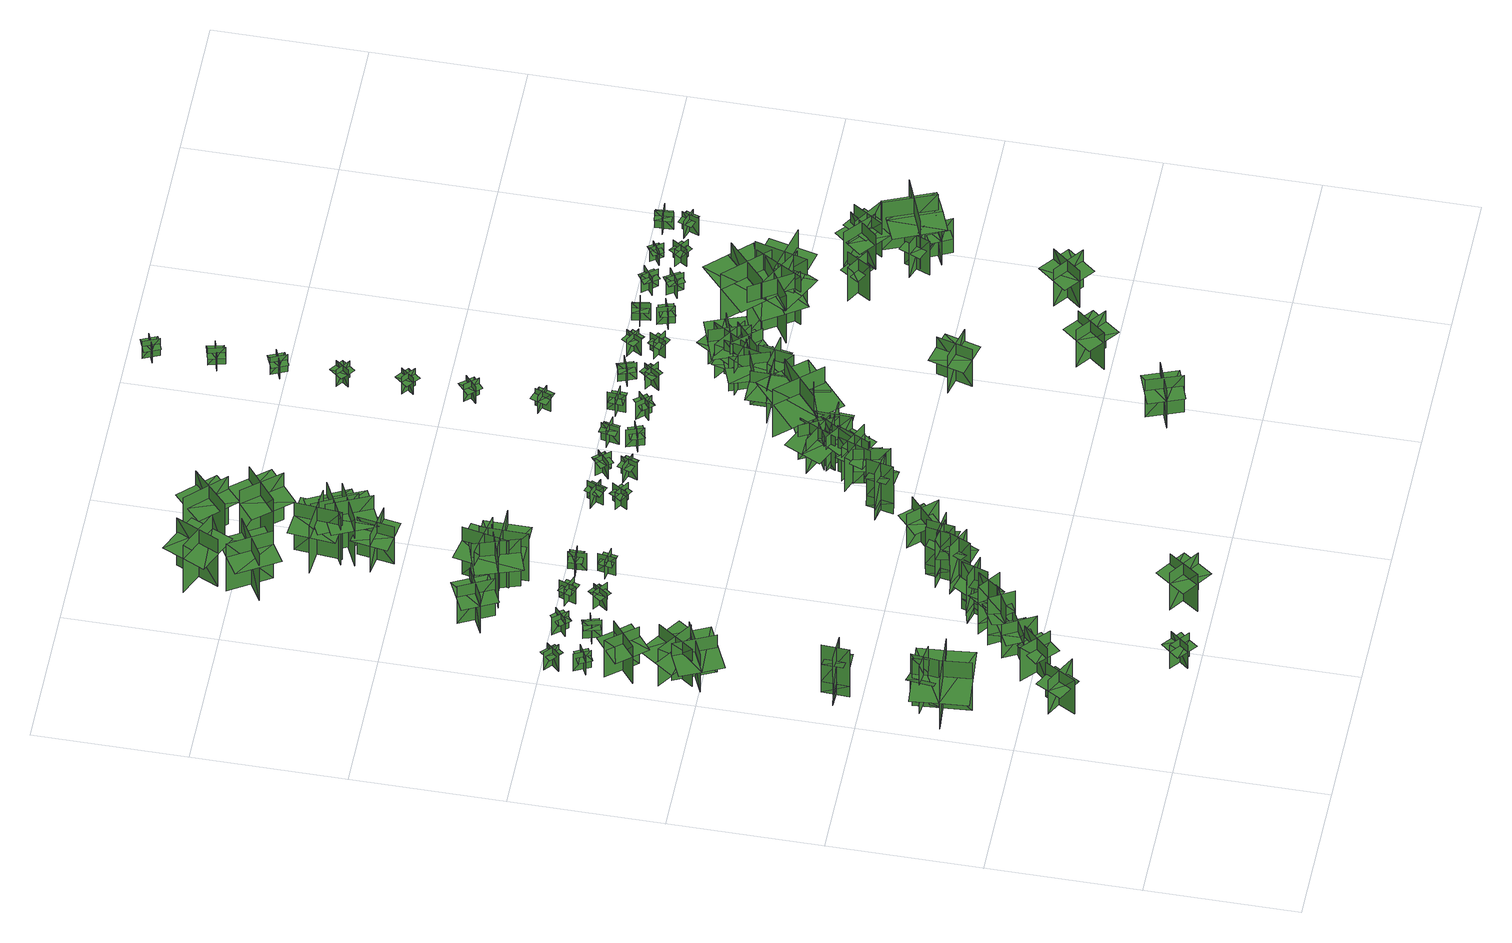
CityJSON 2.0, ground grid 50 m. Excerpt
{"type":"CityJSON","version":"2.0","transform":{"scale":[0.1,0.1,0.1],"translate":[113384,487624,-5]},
"CityObjects":{
"tree1":{"type":"SolitaryVegetationObject","geometry":[{"type":"MultiSurface","lod":"1","boundaries":[[[0,1,2]],[[0,2,3]],[[4,5,6]],[[4,6,7]],[[8,9,10]],[[8,10,11]],[[8,11,12]],[[8,12,13]]]}]},
"tree2":{"type":"SolitaryVegetationObject","geometry":[{"type":"MultiSurface","lod":"1","boundaries":[[[14,15,16]],[[14,16,17]],[[18,19,20]],[[18,20,21]],[[22,23,24]],[[22,24,25]],[[22,25,26]],[[22,26,27]]]}]},
"tree3":{"type":"SolitaryVegetationObject","geometry":[{"type":"MultiSurface","lod":"1","boundaries":[[[28,29,30]],[[28,30,31]],[[32,33,34]],[[32,34,35]],[[36,37,33]],[[36,33,32]],[[38,39,29]],[[38,29,28]],[[40,41,42]],[[40,42,43]],[[44,45,46]],[[44,46,47]]]}]},
"tree4":{"type":"SolitaryVegetationObject","geometry":[{"type":"MultiSurface","lod":"1","boundaries":[[[48,49,50]],[[48,50,51]],[[52,53,54]],[[52,54,55]],[[56,57,53]],[[56,53,52]],[[58,59,49]],[[58,49,48]],[[60,61,62]],[[60,62,63]],[[64,65,66]],[[64,66,67]]]}]},
"tree5":{"type":"SolitaryVegetationObject","geometry":[{"type":"MultiSurface","lod":"1","boundaries":[[[68,69,70]],[[68,70,71]],[[72,73,74]],[[72,74,75]],[[76,77,78]],[[76,78,79]],[[76,79,80]],[[76,80,81]]]}]},
"tree6":{"type":"SolitaryVegetationObject","geometry":[{"type":"MultiSurface","lod":"1","boundaries":[[[82,83,84]],[[82,84,85]],[[86,87,88]],[[86,88,89]],[[90,91,92]],[[90,92,93]],[[90,93,94]],[[90,94,95]]]}]},
"tree7":{"type":"SolitaryVegetationObject","geometry":[{"type":"MultiSurface","lod":"1","boundaries":[[[96,97,98]],[[96,98,99]],[[100,101,102]],[[100,102,103]],[[104,105,106]],[[104,106,107]],[[104,107,108]],[[104,108,109]]]}]},
"tree8":{"type":"SolitaryVegetationObject","geometry":[{"type":"MultiSurface","lod":"1","boundaries":[[[110,111,112]],[[110,112,113]],[[114,115,116]],[[114,116,117]],[[118,119,120]],[[118,120,121]],[[118,121,122]],[[118,122,123]]]}]},
"tree9":{"type":"SolitaryVegetationObject","geometry":[{"type":"MultiSurface","lod":"1","boundaries":[[[124,125,126]],[[124,126,127]],[[128,129,130]],[[128,130,131]],[[132,133,134]],[[132,134,135]],[[132,135,136]],[[132,136,137]]]}]},
"tree10":{"type":"SolitaryVegetationObject","geometry":[{"type":"MultiSurface","lod":"1","boundaries":[[[138,139,140]],[[138,140,141]],[[142,143,144]],[[142,144,145]],[[146,147,143]],[[146,143,142]],[[148,149,139]],[[148,139,138]],[[150,151,152]],[[150,152,153]],[[154,155,156]],[[154,156,157]]]}]},
"tree11":{"type":"SolitaryVegetationObject","geometry":[{"type":"MultiSurface","lod":"1","boundaries":[[[158,159,160]],[[158,160,161]],[[162,163,164]],[[162,164,165]],[[166,167,168]],[[166,168,169]],[[166,169,170]],[[166,170,171]]]}]},
"tree12":{"type":"SolitaryVegetationObject","geometry":[{"type":"MultiSurface","lod":"1","boundaries":[[[172,173,174]],[[172,174,175]],[[176,177,178]],[[176,178,179]],[[180,181,182]],[[180,182,183]],[[180,184,185]],[[180,185,181]]]}]},
"tree13":{"type":"SolitaryVegetationObject","geometry":[{"type":"MultiSurface","lod":"1","boundaries":[[[186,187,188]],[[186,188,189]],[[190,191,192]],[[190,192,193]],[[194,195,196]],[[194,196,197]],[[194,198,199]],[[194,199,195]]]}]},
"tree14":{"type":"SolitaryVegetationObject","geometry":[{"type":"MultiSurface","lod":"1","boundaries":[[[200,201,202]],[[200,202,203]],[[204,205,206]],[[204,206,207]],[[208,209,205]],[[208,205,204]],[[210,211,201]],[[210,201,200]],[[212,213,214]],[[212,214,215]],[[216,217,218]],[[216,218,219]]]}]},
"tree15":{"type":"SolitaryVegetationObject","geometry":[{"type":"MultiSurface","lod":"1","boundaries":[[[220,221,222]],[[220,222,223]],[[224,225,226]],[[224,226,227]],[[228,229,230]],[[228,230,231]],[[228,231,232]],[[228,232,233]]]}]},
"tree16":{"type":"SolitaryVegetationObject","geometry":[{"type":"MultiSurface","lod":"1","boundaries":[[[234,235,236]],[[234,236,237]],[[238,239,240]],[[238,240,241]],[[242,243,239]],[[242,239,238]],[[244,245,235]],[[244,235,234]],[[246,247,248]],[[246,248,249]],[[250,251,252]],[[250,252,253]]]}]},
"tree17":{"type":"SolitaryVegetationObject","geometry":[{"type":"MultiSurface","lod":"1","boundaries":[[[254,255,256]],[[254,256,257]],[[258,259,260]],[[258,260,261]],[[262,263,264]],[[262,264,265]],[[262,266,267]],[[262,267,263]]]}]},
"tree18":{"type":"SolitaryVegetationObject","geometry":[{"type":"MultiSurface","lod":"1","boundaries":[[[268,269,270]],[[268,270,271]],[[272,273,274]],[[272,274,275]],[[276,277,278]],[[276,278,279]],[[276,280,281]],[[276,281,277]]]}]},
"tree19":{"type":"SolitaryVegetationObject","geometry":[{"type":"MultiSurface","lod":"1","boundaries":[[[282,283,284]],[[282,284,285]],[[286,287,288]],[[286,288,289]],[[290,291,287]],[[290,287,286]],[[292,293,283]],[[292,283,282]],[[294,295,296]],[[294,296,297]],[[298,299,300]],[[298,300,301]]]}]},
"tree20":{"type":"SolitaryVegetationObject","geometry":[{"type":"MultiSurface","lod":"1","boundaries":[[[302,303,304]],[[302,304,305]],[[306,307,308]],[[306,308,309]],[[310,311,312]],[[310,312,313]],[[310,313,314]],[[310,314,315]]]}]},
"tree21":{"type":"SolitaryVegetationObject","geometry":[{"type":"MultiSurface","lod":"1","boundaries":[[[316,317,318]],[[316,318,319]],[[320,321,322]],[[320,322,323]],[[324,325,326]],[[324,326,327]],[[324,328,329]],[[324,329,325]]]}]},
"tree22":{"type":"SolitaryVegetationObject","geometry":[{"type":"MultiSurface","lod":"1","boundaries":[[[330,331,332]],[[330,332,333]],[[334,335,336]],[[334,336,337]],[[338,339,335]],[[338,335,334]],[[340,341,331]],[[340,331,330]],[[342,343,344]],[[342,344,345]],[[346,347,348]],[[346,348,349]]]}]},
"tree23":{"type":"SolitaryVegetationObject","geometry":[{"type":"MultiSurface","lod":"1","boundaries":[[[350,351,352]],[[350,352,353]],[[354,355,356]],[[354,356,357]],[[358,359,360]],[[358,360,361]],[[358,362,363]],[[358,363,359]]]}]},
"tree24":{"type":"SolitaryVegetationObject","geometry":[{"type":"MultiSurface","lod":"1","boundaries":[[[364,365,366]],[[364,366,367]],[[368,369,370]],[[368,370,371]],[[372,373,369]],[[372,369,368]],[[374,375,365]],[[374,365,364]],[[376,377,378]],[[376,378,379]],[[380,381,382]],[[380,382,383]]]}]},
"tree25":{"type":"SolitaryVegetationObject","geometry":[{"type":"MultiSurface","lod":"1","boundaries":[[[384,385,386]],[[384,386,387]],[[388,389,390]],[[388,390,391]],[[392,393,394]],[[392,394,395]],[[392,395,396]],[[392,396,397]]]}]},
"tree26":{"type":"SolitaryVegetationObject","geometry":[{"type":"MultiSurface","lod":"1","boundaries":[[[398,399,400]],[[398,400,401]],[[402,403,404]],[[402,404,405]],[[406,407,408]],[[406,408,409]],[[406,410,411]],[[406,411,407]]]}]},
"tree27":{"type":"SolitaryVegetationObject","geometry":[{"type":"MultiSurface","lod":"1","boundaries":[[[412,413,414]],[[412,414,415]],[[416,417,418]],[[416,418,419]],[[420,421,422]],[[420,422,423]],[[420,423,424]],[[420,424,425]]]}]},
"tree28":{"type":"SolitaryVegetationObject","geometry":[{"type":"MultiSurface","lod":"1","boundaries":[[[426,427,428]],[[426,428,429]],[[430,431,432]],[[430,432,433]],[[434,435,436]],[[434,436,437]],[[434,438,439]],[[434,439,435]]]}]},
"tree29":{"type":"SolitaryVegetationObject","geometry":[{"type":"MultiSurface","lod":"1","boundaries":[[[440,441,442]],[[440,442,443]],[[444,445,446]],[[444,446,447]],[[448,449,450]],[[448,450,451]],[[448,451,452]],[[448,452,453]]]}]},
"tree30":{"type":"SolitaryVegetationObject","geometry":[{"type":"MultiSurface","lod":"1","boundaries":[[[454,455,456]],[[454,456,457]],[[458,459,460]],[[458,460,461]],[[462,463,464]],[[462,464,465]],[[462,465,466]],[[462,466,467]]]}]},
"tree31":{"type":"SolitaryVegetationObject","geometry":[{"type":"MultiSurface","lod":"1","boundaries":[[[468,469,470]],[[468,470,471]],[[472,473,474]],[[472,474,475]],[[476,477,478]],[[476,478,479]],[[476,479,480]],[[476,480,481]]]}]},
"tree32":{"type":"SolitaryVegetationObject","geometry":[{"type":"MultiSurface","lod":"1","boundaries":[[[482,483,484]],[[482,484,485]],[[486,487,488]],[[486,488,489]],[[490,491,492]],[[490,492,493]],[[490,493,494]],[[490,494,495]]]}]},
"tree33":{"type":"SolitaryVegetationObject","geometry":[{"type":"MultiSurface","lod":"1","boundaries":[[[496,497,498]],[[496,498,499]],[[500,501,502]],[[500,502,503]],[[504,505,506]],[[504,506,507]],[[504,507,508]],[[504,508,509]]]}]},
"tree34":{"type":"SolitaryVegetationObject","geometry":[{"type":"MultiSurface","lod":"1","boundaries":[[[510,511,512]],[[510,512,513]],[[514,515,516]],[[514,516,517]],[[518,519,520]],[[518,520,521]],[[518,521,522]],[[518,522,523]]]}]},
"tree35":{"type":"SolitaryVegetationObject","geometry":[{"type":"MultiSurface","lod":"1","boundaries":[[[524,525,526]],[[524,526,527]],[[528,529,530]],[[528,530,531]],[[532,533,529]],[[532,529,528]],[[534,535,525]],[[534,525,524]],[[536,537,538]],[[536,538,539]],[[540,541,542]],[[540,542,543]]]}]},
"tree36":{"type":"SolitaryVegetationObject","geometry":[{"type":"MultiSurface","lod":"1","boundaries":[[[544,545,546]],[[544,546,547]],[[548,549,550]],[[548,550,551]],[[552,553,554]],[[552,554,555]],[[552,555,556]],[[552,556,557]]]}]},
"tree37":{"type":"SolitaryVegetationObject","geometry":[{"type":"MultiSurface","lod":"1","boundaries":[[[558,559,560]],[[558,560,561]],[[562,563,564]],[[562,564,565]],[[566,567,568]],[[566,568,569]],[[566,569,570]],[[566,570,571]]]}]},
"tree38":{"type":"SolitaryVegetationObject","geometry":[{"type":"MultiSurface","lod":"1","boundaries":[[[572,573,574]],[[572,574,575]],[[576,577,578]],[[576,578,579]],[[580,581,582]],[[580,582,583]],[[580,584,585]],[[580,585,581]]]}]},
"tree39":{"type":"SolitaryVegetationObject","geometry":[{"type":"MultiSurface","lod":"1","boundaries":[[[586,587,588]],[[586,588,589]],[[590,591,592]],[[590,592,593]],[[594,595,596]],[[594,596,597]],[[594,597,598]],[[594,598,599]]]}]},
"tree40":{"type":"SolitaryVegetationObject","geometry":[{"type":"MultiSurface","lod":"1","boundaries":[[[600,601,602]],[[600,602,603]],[[604,605,606]],[[604,606,607]],[[608,609,610]],[[608,610,611]],[[608,612,613]],[[608,613,609]]]}]},
"tree41":{"type":"SolitaryVegetationObject","geometry":[{"type":"MultiSurface","lod":"1","boundaries":[[[614,615,616]],[[614,616,617]],[[618,619,620]],[[618,620,621]],[[622,623,624]],[[622,624,625]],[[622,626,627]],[[622,627,623]]]}]},
"tree42":{"type":"SolitaryVegetationObject","geometry":[{"type":"MultiSurface","lod":"1","boundaries":[[[628,629,630]],[[628,630,631]],[[632,633,634]],[[632,634,635]],[[636,637,638]],[[636,638,639]],[[636,639,640]],[[636,640,641]]]}]},
"tree43":{"type":"SolitaryVegetationObject","geometry":[{"type":"MultiSurface","lod":"1","boundaries":[[[642,643,644]],[[642,644,645]],[[646,647,648]],[[646,648,649]],[[650,651,652]],[[650,652,653]],[[650,653,654]],[[650,654,655]]]}]},
"tree44":{"type":"SolitaryVegetationObject","geometry":[{"type":"MultiSurface","lod":"1","boundaries":[[[656,657,658]],[[656,658,659]],[[660,661,662]],[[660,662,663]],[[664,665,666]],[[664,666,667]],[[664,667,668]],[[664,668,669]]]}]},
"tree45":{"type":"SolitaryVegetationObject","geometry":[{"type":"MultiSurface","lod":"1","boundaries":[[[670,671,672]],[[670,672,673]],[[674,675,676]],[[674,676,677]],[[678,679,680]],[[678,680,681]],[[678,681,682]],[[678,682,683]]]}]},
"tree46":{"type":"SolitaryVegetationObject","geometry":[{"type":"MultiSurface","lod":"1","boundaries":[[[684,685,686]],[[684,686,687]],[[688,689,690]],[[688,690,691]],[[692,693,694]],[[692,694,695]],[[692,696,697]],[[692,697,693]]]}]},
"tree47":{"type":"SolitaryVegetationObject","geometry":[{"type":"MultiSurface","lod":"1","boundaries":[[[698,699,700]],[[698,700,701]],[[702,703,704]],[[702,704,705]],[[706,707,708]],[[706,708,709]],[[706,709,710]],[[706,710,711]]]}]},
"tree48":{"type":"SolitaryVegetationObject","geometry":[{"type":"MultiSurface","lod":"1","boundaries":[[[712,713,714]],[[712,714,715]],[[716,717,718]],[[716,718,719]],[[720,721,722]],[[720,722,723]],[[720,724,725]],[[720,725,721]]]}]},
"tree49":{"type":"SolitaryVegetationObject","geometry":[{"type":"MultiSurface","lod":"1","boundaries":[[[726,727,728]],[[726,728,729]],[[730,731,732]],[[730,732,733]],[[734,735,736]],[[734,736,737]],[[734,737,738]],[[734,738,739]]]}]},
"tree50":{"type":"SolitaryVegetationObject","geometry":[{"type":"MultiSurface","lod":"1","boundaries":[[[740,741,742]],[[740,742,743]],[[744,745,746]],[[744,746,747]],[[748,749,750]],[[748,750,751]],[[748,751,752]],[[748,752,753]]]}]},
"tree51":{"type":"SolitaryVegetationObject","geometry":[{"type":"MultiSurface","lod":"1","boundaries":[[[754,755,756]],[[754,756,757]],[[758,759,760]],[[758,760,761]],[[762,763,764]],[[762,764,765]],[[762,765,766]],[[762,766,767]]]}]},
"tree52":{"type":"SolitaryVegetationObject","geometry":[{"type":"MultiSurface","lod":"1","boundaries":[[[768,769,770]],[[768,770,771]],[[772,773,774]],[[772,774,775]],[[776,777,778]],[[776,778,779]],[[776,780,781]],[[776,781,777]]]}]},
"tree53":{"type":"SolitaryVegetationObject","geometry":[{"type":"MultiSurface","lod":"1","boundaries":[[[782,783,784]],[[782,784,785]],[[786,787,788]],[[786,788,789]],[[790,791,792]],[[790,792,793]],[[790,794,795]],[[790,795,791]]]}]},
"tree54":{"type":"SolitaryVegetationObject","geometry":[{"type":"MultiSurface","lod":"1","boundaries":[[[796,797,798]],[[796,798,799]],[[800,801,802]],[[800,802,803]],[[804,805,806]],[[804,806,807]],[[804,807,808]],[[804,808,809]]]}]},
"tree55":{"type":"SolitaryVegetationObject","geometry":[{"type":"MultiSurface","lod":"1","boundaries":[[[810,811,812]],[[810,812,813]],[[814,815,816]],[[814,816,817]],[[818,819,820]],[[818,820,821]],[[818,821,822]],[[818,822,823]]]}]},
"tree56":{"type":"SolitaryVegetationObject","geometry":[{"type":"MultiSurface","lod":"1","boundaries":[[[824,825,826]],[[824,826,827]],[[828,829,830]],[[828,830,831]],[[832,833,834]],[[832,834,835]],[[832,836,837]],[[832,837,833]]]}]},
"tree57":{"type":"SolitaryVegetationObject","geometry":[{"type":"MultiSurface","lod":"1","boundaries":[[[838,839,840]],[[838,840,841]],[[842,843,844]],[[842,844,845]],[[846,847,848]],[[846,848,849]],[[846,849,850]],[[846,850,851]]]}]},
"tree58":{"type":"SolitaryVegetationObject","geometry":[{"type":"MultiSurface","lod":"1","boundaries":[[[852,853,854]],[[852,854,855]],[[856,857,858]],[[856,858,859]],[[860,861,862]],[[860,862,863]],[[860,864,865]],[[860,865,861]]]}]},
"tree59":{"type":"SolitaryVegetationObject","geometry":[{"type":"MultiSurface","lod":"1","boundaries":[[[866,867,868]],[[866,868,869]],[[870,871,872]],[[870,872,873]],[[874,875,876]],[[874,876,877]],[[874,877,878]],[[874,878,879]]]}]},
"tree60":{"type":"SolitaryVegetationObject","geometry":[{"type":"MultiSurface","lod":"1","boundaries":[[[880,881,882]],[[880,882,883]],[[884,885,886]],[[884,886,887]],[[888,889,890]],[[888,890,891]],[[888,891,892]],[[888,892,893]]]}]},
"tree61":{"type":"SolitaryVegetationObject","geometry":[{"type":"MultiSurface","lod":"1","boundaries":[[[894,895,896]],[[894,896,897]],[[898,899,900]],[[898,900,901]],[[902,903,904]],[[902,904,905]],[[902,905,906]],[[902,906,907]]]}]},
"tree62":{"type":"SolitaryVegetationObject","geometry":[{"type":"MultiSurface","lod":"1","boundaries":[[[908,909,910]],[[908,910,911]],[[912,913,914]],[[912,914,915]],[[916,917,918]],[[916,918,919]],[[916,919,920]],[[916,920,921]]]}]},
"tree63":{"type":"SolitaryVegetationObject","geometry":[{"type":"MultiSurface","lod":"1","boundaries":[[[922,923,924]],[[922,924,925]],[[926,927,928]],[[926,928,929]],[[930,931,932]],[[930,932,933]],[[930,933,934]],[[930,934,935]]]}]},
"tree64":{"type":"SolitaryVegetationObject","geometry":[{"type":"MultiSurface","lod":"1","boundaries":[[[936,937,938]],[[936,938,939]],[[940,941,942]],[[940,942,943]],[[944,945,946]],[[944,946,947]],[[944,947,948]],[[944,948,949]]]}]},
"tree65":{"type":"SolitaryVegetationObject","geometry":[{"type":"MultiSurface","lod":"1","boundaries":[[[950,951,952]],[[950,952,953]],[[954,955,956]],[[954,956,957]],[[958,959,960]],[[958,960,961]],[[958,962,963]],[[958,963,959]]]}]},
"tree66":{"type":"SolitaryVegetationObject","geometry":[{"type":"MultiSurface","lod":"1","boundaries":[[[964,965,966]],[[964,966,967]],[[968,969,970]],[[968,970,971]],[[972,973,974]],[[972,974,975]],[[972,975,976]],[[972,976,977]]]}]},
"tree67":{"type":"SolitaryVegetationObject","geometry":[{"type":"MultiSurface","lod":"1","boundaries":[[[978,979,980]],[[978,980,981]],[[982,983,984]],[[982,984,985]],[[986,987,988]],[[986,988,989]],[[986,990,991]],[[986,991,987]]]}]},
"tree68":{"type":"SolitaryVegetationObject","geometry":[{"type":"MultiSurface","lod":"1","boundaries":[[[992,993,994]],[[992,994,995]],[[996,997,998]],[[996,998,999]],[[1000,1001,1002]],[[1000,1002,1003]],[[1000,1003,1004]],[[1000,1004,1005]]]}]},
"tree69":{"type":"SolitaryVegetationObject","geometry":[{"type":"MultiSurface","lod":"1","boundaries":[[[1006,1007,1008]],[[1006,1008,1009]],[[1010,1011,1012]],[[1010,1012,1013]],[[1014,1015,1016]],[[1014,1016,1017]],[[1014,1017,1018]],[[1014,1018,1019]]]}]},
"tree70":{"type":"SolitaryVegetationObject","geometry":[{"type":"MultiSurface","lod":"1","boundaries":[[[1020,1021,1022]],[[1020,1022,1023]],[[1024,1025,1026]],[[1024,1026,1027]],[[1028,1029,1030]],[[1028,1030,1031]],[[1028,1031,1032]],[[1028,1032,1033]]]}]},
"tree71":{"type":"SolitaryVegetationObject","geometry":[{"type":"MultiSurface","lod":"1","boundaries":[[[1034,1035,1036]],[[1034,1036,1037]],[[1038,1039,1040]],[[1038,1040,1041]],[[1042,1043,1044]],[[1042,1044,1045]],[[1042,1045,1046]],[[1042,1046,1047]]]}]},
"tree72":{"type":"SolitaryVegetationObject","geometry":[{"type":"MultiSurface","lod":"1","boundaries":[[[1048,1049,1050]],[[1048,1050,1051]],[[1052,1053,1054]],[[1052,1054,1055]],[[1056,1057,1058]],[[1056,1058,1059]],[[1056,1059,1060]],[[1056,1060,1061]]]}]},
"tree73":{"type":"SolitaryVegetationObject","geometry":[{"type":"MultiSurface","lod":"1","boundaries":[[[1062,1063,1064]],[[1062,1064,1065]],[[1066,1067,1068]],[[1066,1068,1069]],[[1070,1071,1072]],[[1070,1072,1073]],[[1070,1074,1075]],[[1070,1075,1071]]]}]},
"tree74":{"type":"SolitaryVegetationObject","geometry":[{"type":"MultiSurface","lod":"1","boundaries":[[[1076,1077,1078]],[[1076,1078,1079]],[[1080,1081,1082]],[[1080,1082,1083]],[[1084,1085,1086]],[[1084,1086,1087]],[[1084,1088,1089]],[[1084,1089,1085]]]}]},
"tree75":{"type":"SolitaryVegetationObject","geometry":[{"type":"MultiSurface","lod":"1","boundaries":[[[1090,1091,1092]],[[1090,1092,1093]],[[1094,1095,1096]],[[1094,1096,1097]],[[1098,1099,1100]],[[1098,1100,1101]],[[1098,1101,1102]],[[1098,1102,1103]]]}]},
"tree76":{"type":"SolitaryVegetationObject","geometry":[{"type":"MultiSurface","lod":"1","boundaries":[[[1104,1105,1106]],[[1104,1106,1107]],[[1108,1109,1110]],[[1108,1110,1111]],[[1112,1113,1114]],[[1112,1114,1115]],[[1112,1115,1116]],[[1112,1116,1117]]]}]},
"tree77":{"type":"SolitaryVegetationObject","geometry":[{"type":"MultiSurface","lod":"1","boundaries":[[[1118,1119,1120]],[[1118,1120,1121]],[[1122,1123,1124]],[[1122,1124,1125]],[[1126,1127,1128]],[[1126,1128,1129]],[[1126,1129,1130]],[[1126,1130,1131]]]}]},
"tree78":{"type":"SolitaryVegetationObject","geometry":[{"type":"MultiSurface","lod":"1","boundaries":[[[1132,1133,1134]],[[1132,1134,1135]],[[1136,1137,1138]],[[1136,1138,1139]],[[1140,1141,1142]],[[1140,1142,1143]],[[1140,1143,1144]],[[1140,1144,1145]]]}]},
"tree79":{"type":"SolitaryVegetationObject","geometry":[{"type":"MultiSurface","lod":"1","boundaries":[[[1146,1147,1148]],[[1146,1148,1149]],[[1150,1151,1152]],[[1150,1152,1153]],[[1154,1155,1156]],[[1154,1156,1157]],[[1154,1158,1159]],[[1154,1159,1155]]]}]},
"tree80":{"type":"SolitaryVegetationObject","geometry":[{"type":"MultiSurface","lod":"1","boundaries":[[[1160,1161,1162]],[[1160,1162,1163]],[[1164,1165,1166]],[[1164,1166,1167]],[[1168,1169,1170]],[[1168,1170,1171]],[[1168,1171,1172]],[[1168,1172,1173]]]}]},
"tree81":{"type":"SolitaryVegetationObject","geometry":[{"type":"MultiSurface","lod":"1","boundaries":[[[1174,1175,1176]],[[1174,1176,1177]],[[1178,1179,1180]],[[1178,1180,1181]],[[1182,1183,1184]],[[1182,1184,1185]],[[1182,1186,1187]],[[1182,1187,1183]]]}]},
"tree82":{"type":"SolitaryVegetationObject","geometry":[{"type":"MultiSurface","lod":"1","boundaries":[[[1188,1189,1190]],[[1188,1190,1191]],[[1192,1193,1194]],[[1192,1194,1195]],[[1196,1197,1198]],[[1196,1198,1199]],[[1196,1199,1200]],[[1196,1200,1201]]]}]},
"tree83":{"type":"SolitaryVegetationObject","geometry":[{"type":"MultiSurface","lod":"1","boundaries":[[[1202,1203,1204]],[[1202,1204,1205]],[[1206,1207,1208]],[[1206,1208,1209]],[[1210,1211,1212]],[[1210,1212,1213]],[[1210,1213,1214]],[[1210,1214,1215]]]}]},
"tree84":{"type":"SolitaryVegetationObject","geometry":[{"type":"MultiSurface","lod":"1","boundaries":[[[1216,1217,1218]],[[1216,1218,1219]],[[1220,1221,1222]],[[1220,1222,1223]],[[1224,1225,1226]],[[1224,1226,1227]],[[1224,1227,1228]],[[1224,1228,1229]]]}]},
"tree85":{"type":"SolitaryVegetationObject","geometry":[{"type":"MultiSurface","lod":"1","boundaries":[[[1230,1231,1232]],[[1230,1232,1233]],[[1234,1235,1236]],[[1234,1236,1237]],[[1238,1239,1240]],[[1238,1240,1241]],[[1238,1241,1242]],[[1238,1242,1243]]]}]},
"tree86":{"type":"SolitaryVegetationObject","geometry":[{"type":"MultiSurface","lod":"1","boundaries":[[[1244,1245,1246]],[[1244,1246,1247]],[[1248,1249,1250]],[[1248,1250,1251]],[[1252,1253,1254]],[[1252,1254,1255]],[[1252,1256,1257]],[[1252,1257,1253]]]}]},
"tree87":{"type":"SolitaryVegetationObject","geometry":[{"type":"MultiSurface","lod":"1","boundaries":[[[1258,1259,1260]],[[1258,1260,1261]],[[1262,1263,1264]],[[1262,1264,1265]],[[1266,1267,1268]],[[1266,1268,1269]],[[1266,1270,1271]],[[1266,1271,1267]]]}]},
"tree88":{"type":"SolitaryVegetationObject","geometry":[{"type":"MultiSurface","lod":"1","boundaries":[[[1272,1273,1274]],[[1272,1274,1275]],[[1276,1277,1278]],[[1276,1278,1279]],[[1280,1281,1282]],[[1280,1282,1283]],[[1280,1283,1284]],[[1280,1284,1285]]]}]},
"tree89":{"type":"SolitaryVegetationObject","geometry":[{"type":"MultiSurface","lod":"1","boundaries":[[[1286,1287,1288]],[[1286,1288,1289]],[[1290,1291,1292]],[[1290,1292,1293]],[[1294,1295,1296]],[[1294,1296,1297]],[[1294,1297,1298]],[[1294,1298,1299]]]}]},
"tree90":{"type":"SolitaryVegetationObject","geometry":[{"type":"MultiSurface","lod":"1","boundaries":[[[1300,1301,1302]],[[1300,1302,1303]],[[1304,1305,1306]],[[1304,1306,1307]],[[1308,1309,1310]],[[1308,1310,1311]],[[1308,1311,1312]],[[1308,1312,1313]]]}]},
"tree91":{"type":"SolitaryVegetationObject","geometry":[{"type":"MultiSurface","lod":"1","boundaries":[[[1314,1315,1316]],[[1314,1316,1317]],[[1318,1319,1320]],[[1318,1320,1321]],[[1322,1323,1324]],[[1322,1324,1325]],[[1322,1325,1326]],[[1322,1326,1327]]]}]},
"tree92":{"type":"SolitaryVegetationObject","geometry":[{"type":"MultiSurface","lod":"1","boundaries":[[[1328,1329,1330]],[[1328,1330,1331]],[[1332,1333,1334]],[[1332,1334,1335]],[[1336,1337,1338]],[[1336,1338,1339]],[[1336,1340,1341]],[[1336,1341,1337]]]}]},
"tree93":{"type":"SolitaryVegetationObject","geometry":[{"type":"MultiSurface","lod":"1","boundaries":[[[1342,1343,1344]],[[1342,1344,1345]],[[1346,1347,1348]],[[1346,1348,1349]],[[1350,1351,1352]],[[1350,1352,1353]],[[1350,1353,1354]],[[1350,1354,1355]]]}]},
"tree94":{"type":"SolitaryVegetationObject","geometry":[{"type":"MultiSurface","lod":"1","boundaries":[[[1356,1357,1358]],[[1356,1358,1359]],[[1360,1361,1362]],[[1360,1362,1363]],[[1364,1365,1366]],[[1364,1366,1367]],[[1364,1368,1369]],[[1364,1369,1365]]]}]},
"tree95":{"type":"SolitaryVegetationObject","geometry":[{"type":"MultiSurface","lod":"1","boundaries":[[[1370,1371,1372]],[[1370,1372,1373]],[[1374,1375,1376]],[[1374,1376,1377]],[[1378,1379,1380]],[[1378,1380,1381]],[[1378,1382,1383]],[[1378,1383,1379]]]}]},
"tree96":{"type":"SolitaryVegetationObject","geometry":[{"type":"MultiSurface","lod":"1","boundaries":[[[1384,1385,1386]],[[1384,1386,1387]],[[1388,1389,1390]],[[1388,1390,1391]],[[1392,1393,1394]],[[1392,1394,1395]],[[1392,1396,1397]],[[1392,1397,1393]]]}]}
},
"vertices":[
[238,444,7],[182,342,7],[182,342,162],[238,444,162],[167,423,7],[167,423,162],[268,367,162],[268,367,7],[167,423,113],[143,380,113],[225,336,113],[248,378,113],[271,420,113],[190,465,113],
[144,658,1],[144,658,218],[129,844,218],[129,844,1],[49,742,1],[49,742,218],[229,756,218],[229,756,1],[22,739,147],[29,646,147],[253,664,147],[245,758,147],[238,851,147],[14,833,147],
[127,762,56],[138,851,56],[140,851,226],[129,761,226],[182,803,56],[92,814,56],[92,814,226],[181,803,226],[181,803,11],[92,814,11],[129,761,11],[140,851,11],[128,761,139],[139,851,139],[93,857,155],[82,767,155],[138,839,166],[130,771,166],[164,767,175],[172,835,175],
[132,1131,49],[129,1040,49],[127,1040,219],[130,1131,219],[82,1084,49],[172,1081,49],[172,1082,219],[82,1085,219],[82,1085,4],[172,1082,4],[130,1131,4],[127,1040,4],[131,1131,132],[128,1040,132],[174,1038,148],[177,1129,148],[128,1053,158],[130,1120,158],[96,1122,168],[94,1054,168],
[428,34,13],[477,94,13],[477,94,120],[428,34,120],[479,39,13],[419,88,13],[419,88,120],[479,39,120],[479,39,90],[504,69,90],[444,118,90],[419,88,90],[395,58,90],[455,9,90],
[297,451,7],[376,537,7],[376,537,162],[297,451,162],[371,455,7],[371,455,162],[286,534,162],[286,534,7],[371,455,113],[404,490,113],[336,553,113],[303,518,113],[270,482,113],[338,419,113],
[441,587,7],[339,532,7],[339,532,162],[441,587,162],[370,608,7],[370,608,162],[425,506,162],[425,506,7],[370,608,113],[327,585,113],[371,503,113],[414,526,113],[456,549,113],[412,631,113],
[152,1461,4],[152,1461,174],[91,1594,174],[91,1594,4],[60,1497,4],[60,1497,174],[189,1556,174],[189,1556,4],[40,1488,119],[71,1421,119],[231,1495,119],[200,1562,119],[169,1629,119],[9,1555,119],
[163,1647,3],[163,1647,174],[79,1527,174],[79,1527,3],[179,1549,3],[179,1549,174],[62,1630,174],[62,1630,3],[196,1537,118],[239,1597,118],[94,1698,118],[52,1638,118],[10,1578,118],[154,1476,118],
[395,601,53],[474,646,53],[475,645,223],[396,600,223],[461,582,53],[416,661,53],[416,661,223],[461,582,223],[461,582,8],[416,661,8],[396,600,8],[475,645,8],[396,600,136],[474,645,136],[452,685,152],[373,640,152],[464,639,163],[405,605,163],[422,575,172],[481,609,172],
[137,1705,10],[61,1800,10],[61,1800,179],[137,1705,179],[146,1786,10],[52,1709,10],[52,1709,179],[146,1786,179],[146,1786,132],[108,1833,132],[13,1756,132],[52,1709,132],[90,1662,132],[185,1739,132],
[110,1884,12],[57,1858,12],[57,1858,90],[110,1884,90],[66,1899,12],[92,1846,12],[92,1846,90],[66,1899,90],[106,1882,70],[57,1858,70],[68,1837,70],[116,1861,70],[95,1903,70],[47,1879,70],
[53,1989,14],[96,1949,14],[96,1949,93],[53,1989,93],[55,1942,14],[95,1986,14],[95,1986,93],[55,1942,93],[56,1985,72],[96,1949,72],[112,1966,72],[72,2003,72],[41,1968,72],[81,1932,72],
[461,634,53],[514,708,53],[515,707,223],[462,633,223],[529,645,53],[455,698,53],[455,697,223],[528,644,223],[528,644,8],[455,697,8],[462,633,8],[515,707,8],[462,634,136],[515,707,136],[477,734,153],[424,661,153],[507,697,163],[468,642,163],[496,622,172],[535,677,172],
[747,149,3],[677,49,3],[677,49,173],[747,149,173],[667,135,3],[766,65,3],[766,65,173],[667,135,173],[667,135,125],[632,86,125],[731,15,125],[766,65,125],[801,115,125],[702,185,125],
[492,742,53],[579,715,53],[578,714,223],[492,740,223],[524,681,53],[550,768,53],[550,768,223],[523,681,223],[523,681,8],[550,768,8],[492,740,8],[578,714,8],[492,741,136],[578,714,136],[592,759,153],[505,785,153],[566,718,163],[501,737,163],[491,704,172],[557,685,172],
[223,1838,12],[206,1895,12],[206,1895,91],[223,1838,91],[245,1879,12],[188,1863,12],[188,1863,91],[245,1879,91],[221,1843,71],[206,1895,71],[184,1888,71],[199,1837,71],[244,1850,71],[229,1902,71],
[247,1988,14],[202,1950,14],[202,1950,92],[247,1988,92],[200,1991,14],[239,1946,14],[239,1946,92],[200,1991,92],[243,1985,72],[202,1950,72],[217,1932,72],[258,1967,72],[228,2002,72],[187,1967,72],
[666,838,53],[629,755,53],[628,756,224],[665,838,224],[602,814,54],[685,777,54],[685,777,224],[603,815,224],[603,815,8],[685,777,8],[665,838,8],[628,756,8],[666,838,136],[628,756,136],[671,737,153],[708,819,153],[633,767,163],[661,829,163],[630,843,173],[602,781,173],
[199,2288,9],[253,2179,9],[253,2179,178],[199,2288,178],[172,2211,9],[281,2265,9],[281,2265,178],[172,2211,178],[172,2211,131],[199,2157,131],[308,2210,131],[281,2265,131],[254,2320,131],[145,2266,131],
[331,1843,15],[366,1891,15],[366,1891,93],[331,1843,93],[377,1850,15],[330,1886,15],[330,1886,93],[377,1850,93],[334,1847,73],[366,1891,73],[348,1905,73],[315,1861,73],[353,1833,73],[385,1877,73],
[711,848,53],[621,864,53],[622,865,223],[711,850,223],[672,905,53],[656,815,53],[657,815,223],[672,904,223],[672,904,8],[657,815,8],[711,850,8],[622,865,8],[711,849,136],[622,865,136],[614,819,152],[703,804,152],[634,863,163],[701,852,163],[707,885,172],[640,897,172],
[382,1955,15],[326,1976,15],[326,1976,93],[382,1955,93],[361,1998,15],[341,1942,15],[341,1942,93],[361,1998,93],[377,1957,73],[326,1976,73],[318,1954,73],[369,1935,73],[385,1979,73],[334,1998,73],
[744,852,53],[654,865,53],[654,866,223],[744,853,223],[703,907,53],[690,817,53],[691,817,223],[704,907,223],[704,907,8],[691,817,8],[744,853,8],[654,866,8],[744,853,136],[654,865,136],[648,820,153],[737,807,153],[666,864,163],[734,855,163],[738,889,172],[671,898,172],
[433,2224,9],[285,2176,9],[285,2176,224],[433,2224,224],[341,2271,9],[389,2124,9],[389,2124,224],[341,2271,224],[341,2271,164],[267,2247,164],[315,2100,164],[389,2124,164],[463,2148,164],[415,2295,164],
[519,1864,14],[461,1874,14],[461,1874,93],[519,1864,93],[492,1902,14],[482,1844,14],[482,1844,93],[492,1902,93],[514,1865,73],[461,1874,73],[457,1852,73],[510,1842,73],[518,1888,73],[465,1897,73],
[460,2226,9],[308,2256,9],[308,2256,225],[460,2226,225],[404,2312,9],[373,2160,9],[373,2160,225],[404,2312,225],[404,2312,164],[328,2327,164],[297,2175,164],[373,2160,164],[449,2145,164],[479,2297,164],
[448,1966,17],[507,1969,17],[507,1969,96],[448,1966,96],[483,1935,17],[480,1994,17],[480,1994,96],[483,1935,96],[453,1966,76],[507,1969,76],[506,1992,76],[452,1989,76],[454,1943,76],[508,1946,76],
[417,2260,8],[415,2105,8],[415,2105,224],[417,2260,224],[343,2188,8],[498,2186,8],[498,2186,224],[343,2188,224],[343,2188,163],[342,2111,163],[497,2109,163],[498,2186,163],[499,2264,163],[344,2266,163],
[841,979,7],[756,901,7],[756,901,162],[841,979,162],[767,982,7],[767,982,162],[845,896,162],[845,896,7],[767,982,113],[731,949,113],[794,881,113],[830,914,113],[865,947,113],[802,1015,113],
[183,2908,5],[316,2989,5],[316,2989,221],[183,2908,221],[283,2883,5],[203,3016,5],[203,3016,221],[283,2883,221],[283,2883,161],[350,2923,161],[270,3056,161],[203,3016,161],[137,2976,161],[217,2843,161],
[213,3045,8],[278,3186,8],[278,3186,224],[213,3045,224],[310,3080,8],[169,3145,8],[169,3145,224],[310,3080,224],[310,3080,163],[342,3151,163],[202,3215,163],[169,3145,163],[137,3074,163],[278,3010,163],
[358,2593,11],[478,2572,11],[478,2572,180],[358,2593,180],[405,2526,11],[425,2646,11],[425,2646,180],[405,2526,180],[405,2526,133],[465,2516,133],[485,2636,133],[425,2646,133],[365,2656,133],[345,2536,133],
[475,2762,8],[321,2777,8],[321,2777,224],[475,2762,224],[410,2842,8],[395,2688,8],[395,2688,224],[410,2842,224],[410,2842,164],[333,2849,164],[318,2695,164],[395,2688,164],[473,2680,164],[487,2835,164],
[921,1137,52],[903,1049,52],[901,1049,222],[919,1138,222],[863,1100,52],[952,1082,52],[952,1083,222],[864,1100,222],[864,1100,7],[952,1083,7],[919,1138,7],[901,1049,7],[920,1138,135],[902,1049,135],[947,1040,152],[965,1128,152],[904,1061,162],[917,1128,162],[883,1134,171],[870,1067,171],
[513,2709,11],[373,2644,11],[373,2644,226],[513,2709,226],[417,2745,11],[482,2605,11],[482,2605,226],[417,2745,226],[417,2745,166],[346,2713,166],[412,2572,166],[482,2605,166],[552,2638,166],[487,2778,166],
[509,2757,10],[370,2687,10],[370,2687,226],[509,2757,226],[411,2790,10],[481,2652,10],[481,2652,226],[411,2790,226],[411,2790,165],[342,2755,165],[412,2617,165],[481,2652,165],[550,2687,165],[480,2825,165],
[797,1864,18],[748,1896,18],[748,1896,96],[797,1864,96],[787,1910,18],[755,1860,18],[755,1860,96],[787,1910,96],[793,1867,76],[748,1896,76],[735,1877,76],[780,1847,76],[806,1886,76],[760,1916,76],
[1068,1156,5],[955,1130,5],[955,1130,160],[1068,1156,160],[1005,1195,5],[1005,1195,160],[1031,1082,160],[1031,1082,5],[1005,1195,111],[957,1185,111],[978,1094,111],[1025,1105,111],[1073,1116,111],[1052,1206,111],
[782,1990,18],[760,1935,18],[760,1935,96],[782,1990,96],[739,1972,18],[794,1950,18],[794,1950,96],[739,1972,96],[780,1986,76],[760,1935,76],[781,1927,76],[801,1977,76],[758,1994,76],[738,1944,76],
[364,3182,6],[478,3062,6],[478,3062,225],[364,3182,225],[362,3051,6],[482,3165,6],[482,3165,225],[362,3051,225],[374,3171,168],[478,3062,168],[526,3107,168],[421,3217,168],[327,3126,168],[431,3017,168],
[528,3005,10],[408,2907,10],[408,2907,225],[528,3005,225],[426,3016,10],[524,2896,10],[524,2896,225],[426,3016,225],[426,3016,165],[366,2967,165],[464,2847,165],[524,2896,165],[584,2945,165],[485,3065,165],
[1004,1142,8],[1045,1250,8],[1045,1250,164],[1004,1142,164],[1072,1172,8],[1072,1172,164],[963,1214,164],[963,1214,8],[1072,1172,115],[1089,1218,115],[1002,1251,115],[985,1205,115],[968,1160,115],[1054,1127,115],
[1043,1155,5],[1093,1260,5],[1093,1260,161],[1043,1155,161],[1113,1180,5],[1113,1180,161],[1008,1231,161],[1008,1231,5],[1113,1180,112],[1134,1224,112],[1050,1264,112],[1029,1220,112],[1008,1177,112],[1092,1137,112],
[1037,1286,9],[1135,1223,9],[1135,1223,164],[1037,1286,164],[1053,1213,9],[1053,1213,164],[1116,1311,164],[1116,1311,9],[1053,1213,116],[1094,1187,116],[1144,1265,116],[1104,1291,116],[1063,1317,116],[1012,1239,116],
[864,1893,17],[919,1873,17],[919,1873,95],[864,1893,95],[884,1851,17],[904,1906,17],[904,1906,95],[884,1851,95],[868,1891,75],[919,1873,75],[927,1895,75],[876,1913,75],[861,1869,75],[912,1851,75],
[1047,1260,4],[1047,1260,159],[1104,1381,159],[1104,1381,4],[1018,1346,4],[1018,1346,159],[1134,1291,159],[1134,1291,4],[1000,1355,109],[971,1294,109],[1116,1225,109],[1145,1285,109],[1174,1346,109],[1029,1415,109],
[870,1941,17],[914,1980,17],[914,1980,95],[870,1941,95],[917,1939,17],[878,1983,17],[878,1983,95],[917,1939,95],[874,1945,75],[914,1980,75],[899,1998,75],[859,1962,75],[889,1927,75],[930,1963,75],
[1071,1381,5],[1071,1381,160],[1133,1263,160],[1133,1263,5],[1157,1353,5],[1157,1353,160],[1042,1293,160],[1042,1293,5],[1174,1362,109],[1143,1421,109],[1001,1347,109],[1032,1287,109],[1063,1228,109],[1205,1302,109],
[1135,1224,7],[1140,1340,7],[1140,1340,162],[1135,1224,162],[1190,1275,7],[1190,1275,162],[1074,1280,162],[1074,1280,7],[1190,1275,113],[1192,1323,113],[1099,1327,113],[1097,1279,113],[1095,1230,113],[1188,1226,113],
[1440,358,11],[1482,244,11],[1482,244,180],[1440,358,180],[1406,285,11],[1520,327,11],[1520,327,180],[1406,285,180],[1406,285,133],[1427,228,133],[1541,269,133],[1520,327,133],[1499,384,133],[1385,342,133],
[1056,1892,16],[1000,1872,16],[1000,1872,94],[1056,1892,94],[1014,1912,16],[1033,1856,16],[1033,1856,94],[1014,1912,94],[1051,1890,74],[1000,1872,74],[1008,1850,74],[1059,1868,74],[1043,1912,74],[992,1894,74],
[1019,1934,18],[1029,1992,18],[1029,1992,96],[1019,1934,96],[1057,1961,18],[999,1971,18],[999,1971,96],[1057,1961,96],[1020,1939,76],[1029,1992,76],[1006,1996,76],[997,1943,76],[1043,1935,76],[1052,1988,76],
[1270,1334,7],[1270,1334,224],[1148,1475,224],[1148,1475,7],[1144,1345,7],[1144,1345,224],[1280,1463,224],[1280,1463,7],[1123,1327,153],[1185,1256,153],[1354,1403,153],[1293,1474,153],[1231,1545,153],[1062,1398,153],
[1173,1352,7],[1287,1371,7],[1287,1371,162],[1173,1352,162],[1233,1309,7],[1233,1309,162],[1215,1423,162],[1215,1423,7],[1233,1309,113],[1281,1317,113],[1266,1408,113],[1218,1400,113],[1171,1393,113],[1186,1301,113],
[1180,1901,15],[1136,1863,15],[1136,1863,93],[1180,1901,93],[1134,1904,15],[1172,1860,15],[1172,1860,93],[1134,1904,93],[1176,1898,73],[1136,1863,73],[1151,1845,73],[1192,1880,73],[1161,1916,73],[1120,1880,73],
[1271,1570,3],[1271,1570,158],[1270,1436,158],[1270,1436,3],[1333,1505,3],[1333,1505,158],[1204,1505,158],[1204,1505,3],[1353,1504,108],[1353,1571,108],[1193,1572,108],[1192,1506,108],[1192,1439,108],[1352,1437,108],
[1190,1963,17],[1131,1967,17],[1131,1967,95],[1190,1963,95],[1159,1998,17],[1154,1939,17],[1154,1939,95],[1159,1998,95],[1185,1963,75],[1131,1967,75],[1129,1944,75],[1183,1940,75],[1186,1987,75],[1133,1991,75],
[1429,978,7],[1547,947,7],[1547,947,176],[1429,978,176],[1469,908,7],[1501,1026,7],[1501,1026,176],[1469,908,176],[1469,908,129],[1528,892,129],[1559,1010,129],[1501,1026,129],[1442,1041,129],[1410,924,129],
[1140,2221,9],[1122,2169,9],[1122,2169,86],[1140,2221,86],[1106,2206,9],[1159,2188,9],[1159,2188,86],[1106,2206,86],[1106,2206,64],[1097,2179,64],[1150,2161,64],[1159,2188,64],[1168,2214,64],[1115,2232,64],
[1400,1606,2],[1400,1606,157],[1275,1559,157],[1275,1559,2],[1361,1524,2],[1361,1524,157],[1316,1645,157],[1316,1645,2],[1368,1506,107],[1430,1529,107],[1374,1679,107],[1312,1656,107],[1249,1633,107],[1305,1482,107],
[1679,614,18],[1604,519,18],[1604,519,187],[1679,614,187],[1599,605,18],[1694,530,18],[1694,530,187],[1599,605,187],[1599,605,140],[1561,557,140],[1657,482,140],[1694,530,140],[1732,578,140],[1636,653,140],
[1420,1501,8],[1305,1522,8],[1305,1522,163],[1420,1501,163],[1377,1562,8],[1377,1562,163],[1356,1448,163],[1356,1448,8],[1377,1562,114],[1329,1571,114],[1312,1480,114],[1360,1471,114],[1408,1462,114],[1425,1554,114],
[1430,1592,3],[1430,1592,158],[1300,1625,158],[1300,1625,3],[1351,1548,3],[1351,1548,158],[1383,1672,158],[1383,1672,3],[1346,1528,107],[1411,1512,107],[1451,1667,107],[1386,1684,107],[1321,1700,107],[1281,1545,107],
[1266,1857,15],[1300,1906,15],[1300,1906,93],[1266,1857,93],[1312,1866,15],[1264,1899,15],[1264,1899,93],[1312,1866,93],[1269,1861,73],[1300,1906,73],[1281,1919,73],[1250,1875,73],[1288,1848,73],[1319,1892,73],
[1111,2440,12],[1148,2399,12],[1148,2399,89],[1111,2440,89],[1109,2403,12],[1150,2440,12],[1150,2440,89],[1109,2403,89],[1109,2403,67],[1127,2383,67],[1168,2419,67],[1150,2440,67],[1132,2461,67],[1090,2424,67],
[1298,1932,16],[1278,1988,16],[1278,1988,94],[1298,1932,94],[1318,1975,16],[1262,1955,16],[1262,1955,94],[1318,1975,94],[1297,1937,74],[1278,1988,74],[1256,1980,74],[1275,1929,74],[1318,1945,74],[1300,1996,74],
[1372,1568,8],[1460,1644,8],[1460,1644,163],[1372,1568,163],[1447,1563,8],[1447,1563,163],[1370,1651,163],[1370,1651,8],[1447,1563,114],[1483,1595,114],[1422,1665,114],[1386,1633,114],[1349,1602,114],[1410,1531,114],
[1470,1625,5],[1470,1625,160],[1357,1697,160],[1357,1697,5],[1382,1607,5],[1382,1607,160],[1450,1716,160],[1450,1716,5],[1371,1590,109],[1428,1555,109],[1513,1690,109],[1457,1726,109],[1400,1762,109],[1314,1626,109],
[1107,2635,11],[1150,2601,11],[1150,2601,88],[1107,2635,88],[1111,2599,11],[1146,2642,11],[1146,2642,88],[1111,2599,88],[1111,2599,66],[1132,2581,66],[1167,2624,66],[1146,2642,66],[1124,2659,66],[1089,2616,66],
[1410,1727,7],[1410,1727,162],[1456,1601,162],[1456,1601,7],[1491,1687,7],[1491,1687,162],[1370,1643,162],[1370,1643,7],[1510,1694,112],[1487,1757,111],[1336,1702,111],[1359,1639,112],[1382,1576,112],[1532,1631,112],
[1100,2840,11],[1144,2806,11],[1144,2806,88],[1100,2840,88],[1105,2803,11],[1139,2847,11],[1139,2847,88],[1105,2803,88],[1105,2803,67],[1127,2786,67],[1160,2830,67],[1139,2847,67],[1117,2864,67],[1083,2820,67],
[1444,1869,15],[1391,1896,15],[1391,1896,93],[1444,1869,93],[1429,1914,15],[1402,1861,15],[1402,1861,93],[1429,1914,93],[1439,1872,73],[1391,1896,73],[1380,1875,73],[1428,1851,73],[1450,1892,73],[1402,1917,73],
[1385,1980,16],[1436,1951,16],[1436,1951,94],[1385,1980,94],[1398,1936,16],[1427,1987,16],[1427,1987,94],[1398,1936,94],[1389,1978,74],[1436,1951,74],[1448,1972,74],[1401,1998,74],[1378,1958,74],[1425,1931,74],
[1111,3050,12],[1133,2999,12],[1133,2999,89],[1111,3050,89],[1097,3016,12],[1148,3038,12],[1148,3038,89],[1097,3016,89],[1097,3016,68],[1108,2990,68],[1159,3012,68],[1148,3038,68],[1137,3063,68],[1086,3041,68],
[1691,1601,5],[1542,1507,5],[1542,1507,224],[1691,1601,224],[1554,1632,5],[1648,1483,5],[1648,1483,224],[1554,1632,224],[1675,1605,153],[1630,1673,153],[1483,1577,153],[1527,1509,153],[1572,1441,153],[1719,1537,153],
[1114,3247,11],[1129,3193,11],[1129,3193,88],[1114,3247,88],[1095,3215,11],[1149,3229,11],[1149,3229,88],[1095,3215,88],[1095,3215,66],[1103,3188,66],[1156,3203,66],[1149,3229,66],[1142,3256,66],[1088,3242,66],
[1843,723,10],[1939,648,10],[1939,648,179],[1843,723,179],[1852,643,10],[1927,738,10],[1927,738,179],[1852,643,179],[1852,643,132],[1900,605,132],[1975,700,132],[1927,738,132],[1880,776,132],[1804,680,132],
[1577,1893,15],[1521,1875,15],[1521,1875,93],[1577,1893,93],[1536,1914,15],[1553,1858,15],[1553,1858,93],[1536,1914,93],[1572,1891,73],[1521,1875,73],[1528,1853,73],[1579,1869,73],[1565,1914,73],[1514,1898,73],
[1710,1632,5],[1626,1477,5],[1626,1477,225],[1710,1632,225],[1576,1593,5],[1730,1508,5],[1730,1508,225],[1576,1593,225],[1694,1628,154],[1622,1666,154],[1540,1510,154],[1612,1472,154],[1684,1435,154],[1766,1591,154],
[1547,1934,16],[1538,1993,16],[1538,1993,95],[1547,1934,95],[1574,1972,16],[1516,1963,16],[1516,1963,95],[1574,1972,95],[1546,1939,74],[1538,1993,74],[1515,1989,74],[1523,1936,74],[1569,1943,74],[1561,1996,74],
[1109,3451,6],[1131,3399,6],[1131,3399,83],[1109,3451,83],[1095,3417,6],[1146,3438,6],[1146,3438,83],[1095,3417,83],[1095,3417,62],[1106,3391,62],[1157,3412,62],[1146,3438,62],[1135,3463,62],[1084,3442,62],
[1718,1586,9],[1718,1586,226],[1591,1723,226],[1591,1723,9],[1592,1593,9],[1592,1593,226],[1725,1715,226],[1725,1715,9],[1572,1574,155],[1635,1505,155],[1800,1658,155],[1737,1726,155],[1673,1795,155],[1508,1643,155],
[1815,1521,8],[1644,1565,8],[1644,1565,227],[1815,1521,227],[1743,1642,8],[1700,1471,8],[1700,1471,227],[1743,1642,227],[1807,1536,156],[1826,1615,156],[1655,1656,156],[1636,1577,156],[1617,1498,156],[1788,1457,156],
[1826,1306,6],[1749,1353,6],[1749,1353,161],[1826,1306,161],[1812,1364,6],[1812,1364,161],[1765,1287,161],[1765,1287,6],[1811,1361,111],[1778,1381,111],[1740,1319,111],[1772,1300,111],[1805,1280,111],[1843,1341,111],
[1694,1858,15],[1662,1907,15],[1662,1907,94],[1694,1858,94],[1704,1903,15],[1654,1872,15],[1654,1872,94],[1704,1903,94],[1692,1862,74],[1662,1907,74],[1643,1895,74],[1672,1849,74],[1711,1875,74],[1682,1920,74],
[1693,1938,16],[1658,1985,16],[1658,1985,94],[1693,1938,94],[1700,1984,16],[1652,1949,16],[1652,1949,94],[1700,1984,94],[1690,1942,74],[1658,1985,74],[1639,1972,74],[1672,1928,74],[1709,1956,74],[1677,1999,74],
[1938,1209,4],[1905,1125,4],[1905,1125,159],[1938,1209,159],[1883,1185,4],[1883,1185,159],[1967,1152,159],[1967,1152,4],[1886,1184,109],[1872,1149,109],[1939,1122,109],[1954,1157,109],[1968,1192,109],[1900,1219,109],
[1972,1152,4],[2012,1071,4],[2012,1071,159],[1972,1152,159],[1953,1095,4],[1953,1095,159],[2033,1135,159],[2033,1135,4],[1956,1097,109],[1972,1063,109],[2037,1095,109],[2020,1129,109],[2004,1163,109],[1939,1130,109],
[1889,1392,6],[1984,1310,6],[1984,1310,162],[1889,1392,162],[1896,1292,6],[1978,1387,6],[1978,1387,162],[1896,1292,162],[1889,1380,112],[1852,1335,112],[1948,1255,112],[1985,1299,112],[2023,1344,112],[1926,1425,112],
[1972,1286,13],[2037,1122,13],[2037,1122,232],[1972,1286,232],[1916,1157,13],[2080,1222,13],[2080,1222,232],[1916,1157,232],[1964,1271,162],[1889,1240,162],[1957,1077,162],[2032,1108,162],[2107,1140,162],[2040,1302,162],
[1832,1871,15],[1783,1903,15],[1783,1903,94],[1832,1871,94],[1822,1916,15],[1790,1867,15],[1790,1867,94],[1822,1916,94],[1828,1873,73],[1783,1903,73],[1770,1884,73],[1815,1854,73],[1841,1893,73],[1796,1923,73],
[2010,1382,8],[1947,1284,8],[1947,1284,163],[2010,1382,163],[1937,1366,8],[1937,1366,163],[2035,1303,163],[2035,1303,8],[1937,1366,114],[1911,1325,114],[1990,1275,114],[2016,1316,114],[2042,1357,114],[1963,1407,114],
[1779,1952,16],[1818,1978,16],[1818,1978,79],[1779,1952,79],[1816,1945,16],[1789,1984,16],[1789,1984,79],[1816,1945,79],[1782,1954,63],[1818,1978,63],[1807,1994,63],[1772,1969,63],[1793,1939,63],[1828,1963,63],
[1904,1898,15],[1959,1878,15],[1959,1878,93],[1904,1898,93],[1924,1855,15],[1944,1911,15],[1944,1911,93],[1924,1855,93],[1908,1896,73],[1959,1878,73],[1967,1900,73],[1916,1918,73],[1901,1874,73],[1951,1856,73],
[1934,1935,17],[1930,1994,17],[1930,1994,95],[1934,1935,95],[1965,1970,17],[1906,1966,17],[1906,1966,95],[1965,1970,95],[1934,1940,75],[1930,1994,75],[1907,1992,75],[1911,1938,75],[1957,1942,75],[1954,1995,75]
]}
